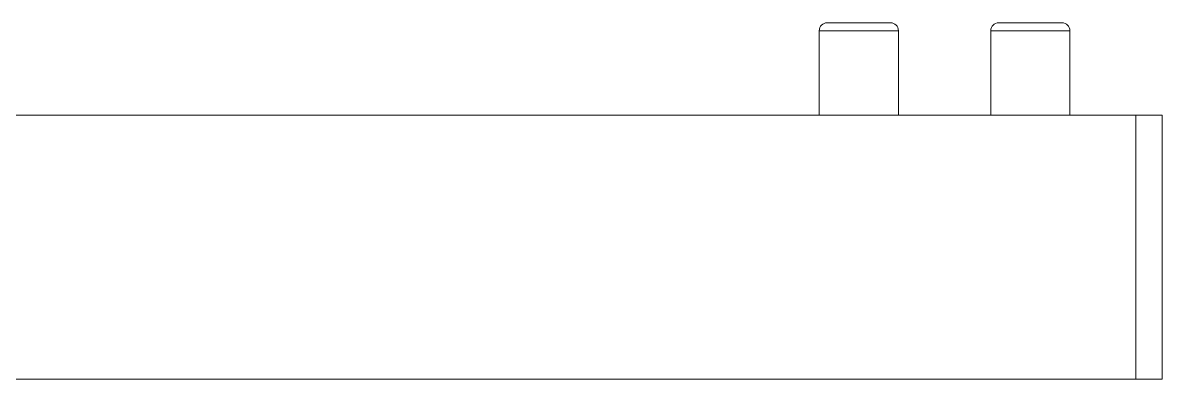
# Model space of a CAD drawing. Header units: millimetres. Extents: x 29 to 2500, y -68 to 1852.
# Drawn here: x 591.9 to 678.3, y 196.4 to 223.4 of the extents above; entities that cross this region are included whole.
import ezdxf

# ---------------------------------------------------------------- set-up
doc = ezdxf.new("R2010")
doc.units = ezdxf.units.MM
doc.header["$LTSCALE"] = 6

msp = doc.modelspace()

# ---------------------------------------------------------------- linework, layer by layer
at = {"color": 7, "linetype": 'Continuous', "lineweight": 18}
for p, q in [((652.858, 223.39), (655.258, 223.39)), ((655.258, 223.39), (657.658, 223.39)), ((665.858, 223.39), (668.258, 223.39)), ((668.258, 223.39), (670.658, 223.39)), ((652.258, 222.79), (652.258, 216.39)), ((655.258, 222.79), (652.258, 222.79)), ((658.258, 222.79), (655.258, 222.79)), ((658.258, 216.39), (658.258, 222.79)), ((665.258, 222.79), (665.258, 216.39)), ((668.258, 222.79), (665.258, 222.79)), ((671.258, 222.79), (668.258, 222.79)), ((671.258, 216.39), (671.258, 222.79)), ((120.258, 216.39), (676.258, 216.39)), ((676.258, 196.39), (676.258, 216.39)), ((676.258, 216.39), (678.258, 216.39)), ((678.258, 216.39), (678.258, 196.39)), ((120.258, 196.39), (676.258, 196.39)), ((678.258, 196.39), (676.258, 196.39))]:
    msp.add_line(p, q, dxfattribs=at)
for centre, start, end in [((652.858, 222.79), 90, 180), ((657.658, 222.79), 360, 90), ((665.858, 222.79), 90, 180), ((670.658, 222.79), 360, 90)]:
    msp.add_arc(centre, 0.6, start, end, dxfattribs=at)

doc.saveas('drawing.dxf')
